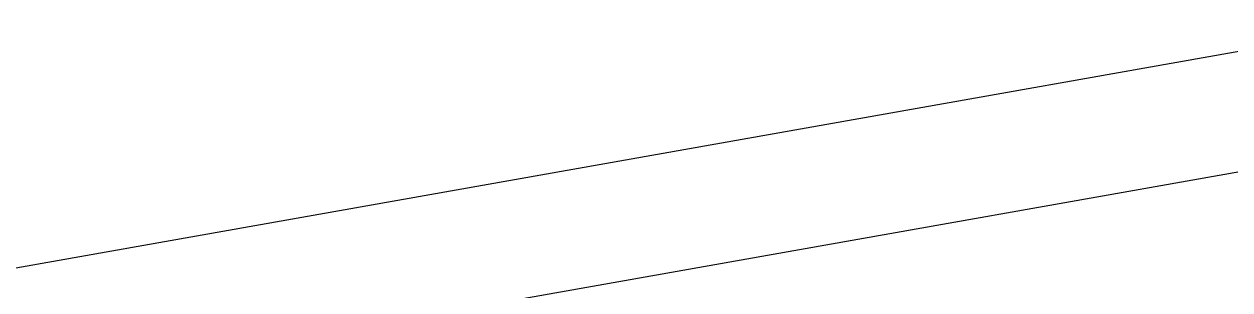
# Model space of a CAD drawing. Header units: millimetres. Extents: x -8417289 to 9420486, y -51311 to 166017.
# Drawn here: x -194465.88 to -194452.19, y 106308.97 to 106311.99 of the extents above; entities that cross this region are included whole.
import ezdxf
from ezdxf import colors
from ezdxf.entities.mleader import LeaderData, LeaderLine
from ezdxf.enums import TextEntityAlignment as Align
from ezdxf.math import Vec2, Vec3

# ---------------------------------------------------------------- set-up
doc = ezdxf.new("R2018")
doc.units = ezdxf.units.MM
for name, color, linetype, lineweight in [('_АР ТЕКСТ', 250, 'Continuous', 25), ('АР_Маркер экспликации', 239, 'Continuous', 13), ('АР_Номер помещения', 1, 'Continuous', 25), ('АР_Отметки', 250, 'Continuous', 15), ('АР_Помещения_площадь', 19, 'Continuous', 9), ('АР_Размеры', 175, 'Continuous', 9), ('АР_Сущ Несущая стена', 202, 'Continuous', 30)]:
    doc.layers.add(name, color=color, linetype=linetype, lineweight=lineweight)
doc.layers.add('АР_Названия помещений', color=124, linetype='Continuous', lineweight=5, plot=False)
doc.styles.add('ISOCPEUR', font='isocpeui.ttf', dxfattribs={"height": 250})
doc.styles.get("Standard").update_dxf_attribs({"font": 'arial.ttf'})

# ---------------------------------------------------------------- blocks, each defined once
blk = doc.blocks.new('*U26')
at = {"color": 8, "style": 'ISOCPEUR', "flags": 1}
blk.add_attdef('КАТЕГОРИЯ', (-499.166, -2092.186), '', height=250, dxfattribs=at)
at = {"layer": 'АР_Номер помещения', "color": 8, "style": 'ISOCPEUR'}
blk.add_attdef('НОМЕР_ПОМЕЩЕНИЯ', text='', height=300, dxfattribs=at).set_placement((171.596, -1559.329), align=Align.MIDDLE_CENTER)
at = {"layer": 'АР_Помещения_площадь', "color": 8, "lineweight": 30, "flags": 104}
blk.add_attdef('ИМЯ_ПОМЕЩЕНИЯ', text='', height=100, dxfattribs=at).set_placement((157.628, 1217.141), align=Align.MIDDLE_CENTER)
at = {"layer": 'АР_Помещения_площадь', "color": 8, "style": 'ISOCPEUR'}
blk.add_attdef('ПЛОЩАДЬ_ПОМЕЩЕНИЯ', text='', height=200, dxfattribs=at).set_placement((1364.568, -1460.133), align=Align.MIDDLE_RIGHT)
blk = doc.blocks.new('*U42')
at = {"color": 8, "style": 'ISOCPEUR', "flags": 1}
blk.add_attdef('КАТЕГОРИЯ', (-499.166, -2092.186), '', height=250, dxfattribs=at)
at = {"layer": 'АР_Номер помещения', "color": 8, "style": 'ISOCPEUR'}
blk.add_attdef('НОМЕР_ПОМЕЩЕНИЯ', text='', height=300, dxfattribs=at).set_placement((3509.935, -2299.443), align=Align.MIDDLE_CENTER)
at = {"layer": 'АР_Помещения_площадь', "color": 8, "lineweight": 30, "flags": 104}
blk.add_attdef('ИМЯ_ПОМЕЩЕНИЯ', text='', height=100, dxfattribs=at).set_placement((157.628, 1217.141), align=Align.MIDDLE_CENTER)
at = {"layer": 'АР_Помещения_площадь', "color": 8, "style": 'ISOCPEUR'}
blk.add_attdef('ПЛОЩАДЬ_ПОМЕЩЕНИЯ', text='', height=200, dxfattribs=at).set_placement((4056.614, -3701.768), align=Align.MIDDLE_RIGHT)
blk = doc.blocks.new('*U43')
at = {"color": 8, "style": 'ISOCPEUR', "flags": 1}
blk.add_attdef('КАТЕГОРИЯ', (-499.166, -2092.186), '', height=250, dxfattribs=at)
at = {"layer": 'АР_Номер помещения', "color": 8, "style": 'ISOCPEUR'}
blk.add_attdef('НОМЕР_ПОМЕЩЕНИЯ', text='', height=300, dxfattribs=at).set_placement((771.014, -3079.449), align=Align.MIDDLE_CENTER)
at = {"layer": 'АР_Помещения_площадь', "color": 8, "lineweight": 30, "flags": 104}
blk.add_attdef('ИМЯ_ПОМЕЩЕНИЯ', text='', height=100, dxfattribs=at).set_placement((157.628, 1217.141), align=Align.MIDDLE_CENTER)
at = {"layer": 'АР_Помещения_площадь', "color": 8, "style": 'ISOCPEUR'}
blk.add_attdef('ПЛОЩАДЬ_ПОМЕЩЕНИЯ', text='', height=200, dxfattribs=at).set_placement((1401.681, -3929.388), align=Align.MIDDLE_RIGHT)
blk = doc.blocks.new('*U44')
at = {"color": 8, "style": 'ISOCPEUR', "flags": 1}
blk.add_attdef('КАТЕГОРИЯ', (-499.166, -2092.186), '', height=250, dxfattribs=at)
at = {"layer": 'АР_Номер помещения', "color": 8, "style": 'ISOCPEUR'}
blk.add_attdef('НОМЕР_ПОМЕЩЕНИЯ', text='', height=300, dxfattribs=at).set_placement((-5271.022, -1713.491), align=Align.MIDDLE_CENTER)
at = {"layer": 'АР_Помещения_площадь', "color": 8, "lineweight": 30, "flags": 104}
blk.add_attdef('ИМЯ_ПОМЕЩЕНИЯ', text='', height=100, dxfattribs=at).set_placement((157.628, 1217.141), align=Align.MIDDLE_CENTER)
at = {"layer": 'АР_Помещения_площадь', "color": 8, "style": 'ISOCPEUR'}
blk.add_attdef('ПЛОЩАДЬ_ПОМЕЩЕНИЯ', text='', height=200, dxfattribs=at).set_placement((-3511.073, -2722.763), align=Align.MIDDLE_RIGHT)
blk = doc.blocks.new('*U50')
at = {"color": 8, "style": 'ISOCPEUR', "flags": 1}
blk.add_attdef('КАТЕГОРИЯ', (-499.166, -2092.186), '', height=250, dxfattribs=at)
at = {"layer": 'АР_Номер помещения', "color": 8, "style": 'ISOCPEUR'}
blk.add_attdef('НОМЕР_ПОМЕЩЕНИЯ', text='', height=300, dxfattribs=at).set_placement((-10209.656, 3494.977), align=Align.MIDDLE_CENTER)
at = {"layer": 'АР_Помещения_площадь', "color": 8, "style": 'ISOCPEUR'}
blk.add_attdef('ПЛОЩАДЬ_ПОМЕЩЕНИЯ', text='', height=200, dxfattribs=at).set_placement((-8321.766, 2254.956), align=Align.MIDDLE_RIGHT)
at = {"layer": 'АР_Помещения_площадь', "color": 8, "lineweight": 30, "flags": 104}
blk.add_attdef('ИМЯ_ПОМЕЩЕНИЯ', text='', height=100, dxfattribs=at).set_placement((157.628, 1217.141), align=Align.MIDDLE_CENTER)
blk = doc.blocks.new('*U274')
at = {"color": 8, "style": 'ISOCPEUR', "flags": 1}
blk.add_attdef('КАТЕГОРИЯ', (-499.166, -2092.186), '', height=250, dxfattribs=at)
at = {"layer": 'АР_Номер помещения', "color": 8, "style": 'ISOCPEUR'}
blk.add_attdef('НОМЕР_ПОМЕЩЕНИЯ', text='', height=300, dxfattribs=at).set_placement((-1382.058, -1075.324), align=Align.MIDDLE_CENTER)
at = {"layer": 'АР_Помещения_площадь', "color": 8, "lineweight": 30, "flags": 104}
blk.add_attdef('ИМЯ_ПОМЕЩЕНИЯ', text='', height=100, dxfattribs=at).set_placement((157.628, 1217.141), align=Align.MIDDLE_CENTER)
at = {"layer": 'АР_Помещения_площадь', "color": 8, "style": 'ISOCPEUR'}
blk.add_attdef('ПЛОЩАДЬ_ПОМЕЩЕНИЯ', text='', height=200, dxfattribs=at).set_placement((556.692, -1560.833), align=Align.MIDDLE_RIGHT)
blk = doc.blocks.new('_DotSmall')
at = {"color": 8, "linetype": 'ByBlock', "const_width": 0.5}
blk.add_lwpolyline([(-0.0625, 0, 1), (0.0625, 0, 1)], format="xyb", close=True, dxfattribs=at)

msp = doc.modelspace()

# ---------------------------------------------------------------- linework, layer by layer
at = {"layer": 'АР_Размеры', "color": 8, "lineweight": 0, "ltscale": 100, "transparency": 33554687}
msp.add_lwpolyline([(-194424.327, 106316.596), (-194484.212, 106305.982), (-194484.495, 106306.179), (-194484.686, 106307.26), (-194484.51, 106307.663), (-194482.109, 106308.088), (-194481.912, 106308.371), (-194482.039, 106309.091), (-194482.343, 106309.409), (-194484.744, 106308.983), (-194485.027, 106309.181), (-194485.984, 106314.583), (-194485.237, 106315.954), (-194485.266, 106316.815), (-194487.5, 106319.639), (-194488.177, 106319.271), (-194485.815, 106305.945), (-194484.098, 106304.64), (-194423.973, 106315.296)], dxfattribs=at)
msp.add_lwpolyline([(-194424.327, 106316.596), (-194484.212, 106305.982), (-194484.495, 106306.179), (-194484.686, 106307.26), (-194484.51, 106307.663), (-194482.109, 106308.088), (-194481.912, 106308.371), (-194482.039, 106309.091), (-194482.343, 106309.409), (-194484.744, 106308.983), (-194485.027, 106309.181), (-194485.984, 106314.583), (-194485.237, 106315.954), (-194485.266, 106316.815), (-194487.5, 106319.639), (-194488.177, 106319.271), (-194485.815, 106305.945), (-194484.098, 106304.64), (-194423.973, 106315.296)], dxfattribs=at)
msp.add_lwpolyline([(-194424.327, 106316.596), (-194484.212, 106305.982), (-194484.495, 106306.179), (-194484.686, 106307.26), (-194484.51, 106307.663), (-194482.109, 106308.088), (-194481.912, 106308.371), (-194482.039, 106309.091), (-194482.343, 106309.409), (-194484.744, 106308.983), (-194485.027, 106309.181), (-194485.984, 106314.583), (-194485.237, 106315.954), (-194485.266, 106316.815), (-194487.5, 106319.639), (-194488.177, 106319.271), (-194485.815, 106305.945), (-194484.098, 106304.64), (-194423.973, 106315.296)], dxfattribs=at)
msp.add_lwpolyline([(-194424.327, 106316.596), (-194484.212, 106305.982), (-194484.495, 106306.179), (-194484.686, 106307.26), (-194484.51, 106307.663), (-194482.109, 106308.088), (-194481.912, 106308.371), (-194482.039, 106309.091), (-194482.343, 106309.409), (-194484.744, 106308.983), (-194485.027, 106309.181), (-194485.984, 106314.583), (-194485.237, 106315.954), (-194485.266, 106316.815), (-194487.5, 106319.639), (-194488.177, 106319.271), (-194485.815, 106305.945), (-194484.098, 106304.64), (-194423.973, 106315.296)], dxfattribs=at)
msp.add_lwpolyline([(-194424.327, 106316.596), (-194484.212, 106305.982), (-194484.495, 106306.179), (-194484.686, 106307.26), (-194484.51, 106307.663), (-194482.109, 106308.088), (-194481.912, 106308.371), (-194482.039, 106309.091), (-194482.343, 106309.409), (-194484.744, 106308.983), (-194485.027, 106309.181), (-194485.984, 106314.583), (-194485.237, 106315.954), (-194485.266, 106316.815), (-194487.5, 106319.639), (-194488.177, 106319.271), (-194485.815, 106305.945), (-194484.098, 106304.64), (-194423.973, 106315.296)], dxfattribs=at)
msp.add_lwpolyline([(-194424.327, 106316.596), (-194484.212, 106305.982), (-194484.495, 106306.179), (-194484.686, 106307.26), (-194484.51, 106307.663), (-194482.109, 106308.088), (-194481.912, 106308.371), (-194482.039, 106309.091), (-194482.343, 106309.409), (-194484.744, 106308.983), (-194485.027, 106309.181), (-194485.984, 106314.583), (-194485.237, 106315.954), (-194485.266, 106316.815), (-194487.5, 106319.639), (-194488.177, 106319.271), (-194485.815, 106305.945), (-194484.098, 106304.64), (-194423.973, 106315.296)], dxfattribs=at)
msp.add_lwpolyline([(-194424.327, 106316.596), (-194484.212, 106305.982), (-194484.495, 106306.179), (-194484.686, 106307.26), (-194484.51, 106307.663), (-194482.109, 106308.088), (-194481.912, 106308.371), (-194482.039, 106309.091), (-194482.343, 106309.409), (-194484.744, 106308.983), (-194485.027, 106309.181), (-194485.984, 106314.583), (-194485.237, 106315.954), (-194485.266, 106316.815), (-194487.5, 106319.639), (-194488.177, 106319.271), (-194485.815, 106305.945), (-194484.098, 106304.64), (-194423.973, 106315.296)], dxfattribs=at)
msp.add_lwpolyline([(-194424.327, 106316.596), (-194484.212, 106305.982), (-194484.495, 106306.179), (-194484.686, 106307.26), (-194484.51, 106307.663), (-194482.109, 106308.088), (-194481.912, 106308.371), (-194482.039, 106309.091), (-194482.343, 106309.409), (-194484.744, 106308.983), (-194485.027, 106309.181), (-194485.984, 106314.583), (-194485.237, 106315.954), (-194485.266, 106316.815), (-194487.5, 106319.639), (-194488.177, 106319.271), (-194485.815, 106305.945), (-194484.098, 106304.64), (-194423.973, 106315.296)], dxfattribs=at)
msp.add_lwpolyline([(-194424.327, 106316.596), (-194484.212, 106305.982), (-194484.495, 106306.179), (-194484.686, 106307.26), (-194484.51, 106307.663), (-194482.109, 106308.088), (-194481.912, 106308.371), (-194482.039, 106309.091), (-194482.343, 106309.409), (-194484.744, 106308.983), (-194485.027, 106309.181), (-194485.984, 106314.583), (-194485.237, 106315.954), (-194485.266, 106316.815), (-194487.5, 106319.639), (-194488.177, 106319.271), (-194485.815, 106305.945), (-194484.098, 106304.64), (-194423.973, 106315.296)], dxfattribs=at)
msp.add_lwpolyline([(-194424.327, 106316.596), (-194484.212, 106305.982), (-194484.495, 106306.179), (-194484.686, 106307.26), (-194484.51, 106307.663), (-194482.109, 106308.088), (-194481.912, 106308.371), (-194482.039, 106309.091), (-194482.343, 106309.409), (-194484.744, 106308.983), (-194485.027, 106309.181), (-194485.984, 106314.583), (-194485.237, 106315.954), (-194485.266, 106316.815), (-194487.5, 106319.639), (-194488.177, 106319.271), (-194485.815, 106305.945), (-194484.098, 106304.64), (-194423.973, 106315.296)], dxfattribs=at)
msp.add_lwpolyline([(-194424.327, 106316.596), (-194484.212, 106305.982), (-194484.495, 106306.179), (-194484.686, 106307.26), (-194484.51, 106307.663), (-194482.109, 106308.088), (-194481.912, 106308.371), (-194482.039, 106309.091), (-194482.343, 106309.409), (-194484.744, 106308.983), (-194485.027, 106309.181), (-194485.984, 106314.583), (-194485.237, 106315.954), (-194485.266, 106316.815), (-194487.5, 106319.639), (-194488.177, 106319.271), (-194485.815, 106305.945), (-194484.098, 106304.64), (-194423.973, 106315.296)], dxfattribs=at)
msp.add_lwpolyline([(-194424.327, 106316.596), (-194484.212, 106305.982), (-194484.495, 106306.179), (-194484.686, 106307.26), (-194484.51, 106307.663), (-194482.109, 106308.088), (-194481.912, 106308.371), (-194482.039, 106309.091), (-194482.343, 106309.409), (-194484.744, 106308.983), (-194485.027, 106309.181), (-194485.984, 106314.583), (-194485.237, 106315.954), (-194485.266, 106316.815), (-194487.5, 106319.639), (-194488.177, 106319.271), (-194485.815, 106305.945), (-194484.098, 106304.64), (-194423.973, 106315.296)], dxfattribs=at)
msp.add_lwpolyline([(-194424.327, 106316.596), (-194484.212, 106305.982), (-194484.495, 106306.179), (-194484.686, 106307.26), (-194484.51, 106307.663), (-194482.109, 106308.088), (-194481.912, 106308.371), (-194482.039, 106309.091), (-194482.343, 106309.409), (-194484.744, 106308.983), (-194485.027, 106309.181), (-194485.984, 106314.583), (-194485.237, 106315.954), (-194485.266, 106316.815), (-194487.5, 106319.639), (-194488.177, 106319.271), (-194485.815, 106305.945), (-194484.098, 106304.64), (-194423.973, 106315.296)], dxfattribs=at)
msp.add_lwpolyline([(-194424.327, 106316.596), (-194484.212, 106305.982), (-194484.495, 106306.179), (-194484.686, 106307.26), (-194484.51, 106307.663), (-194482.109, 106308.088), (-194481.912, 106308.371), (-194482.039, 106309.091), (-194482.343, 106309.409), (-194484.744, 106308.983), (-194485.027, 106309.181), (-194485.984, 106314.583), (-194485.237, 106315.954), (-194485.266, 106316.815), (-194487.5, 106319.639), (-194488.177, 106319.271), (-194485.815, 106305.945), (-194484.098, 106304.64), (-194423.973, 106315.296)], dxfattribs=at)
msp.add_lwpolyline([(-194424.327, 106316.596), (-194484.212, 106305.982), (-194484.495, 106306.179), (-194484.686, 106307.26), (-194484.51, 106307.663), (-194482.109, 106308.088), (-194481.912, 106308.371), (-194482.039, 106309.091), (-194482.343, 106309.409), (-194484.744, 106308.983), (-194485.027, 106309.181), (-194485.984, 106314.583), (-194485.237, 106315.954), (-194485.266, 106316.815), (-194487.5, 106319.639), (-194488.177, 106319.271), (-194485.815, 106305.945), (-194484.098, 106304.64), (-194423.973, 106315.296)], dxfattribs=at)
msp.add_lwpolyline([(-194424.327, 106316.596), (-194484.212, 106305.982), (-194484.495, 106306.179), (-194484.686, 106307.26), (-194484.51, 106307.663), (-194482.109, 106308.088), (-194481.912, 106308.371), (-194482.039, 106309.091), (-194482.343, 106309.409), (-194484.744, 106308.983), (-194485.027, 106309.181), (-194485.984, 106314.583), (-194485.237, 106315.954), (-194485.266, 106316.815), (-194487.5, 106319.639), (-194488.177, 106319.271), (-194485.815, 106305.945), (-194484.098, 106304.64), (-194423.973, 106315.296)], dxfattribs=at)
msp.add_lwpolyline([(-194424.327, 106316.596), (-194484.212, 106305.982), (-194484.495, 106306.179), (-194484.686, 106307.26), (-194484.51, 106307.663), (-194482.109, 106308.088), (-194481.912, 106308.371), (-194482.039, 106309.091), (-194482.343, 106309.409), (-194484.744, 106308.983), (-194485.027, 106309.181), (-194485.984, 106314.583), (-194485.237, 106315.954), (-194485.266, 106316.815), (-194487.5, 106319.639), (-194488.177, 106319.271), (-194485.815, 106305.945), (-194484.098, 106304.64), (-194423.973, 106315.296)], dxfattribs=at)
msp.add_lwpolyline([(-194424.327, 106316.596), (-194484.212, 106305.982), (-194484.495, 106306.179), (-194484.686, 106307.26), (-194484.51, 106307.663), (-194482.109, 106308.088), (-194481.912, 106308.371), (-194482.039, 106309.091), (-194482.343, 106309.409), (-194484.744, 106308.983), (-194485.027, 106309.181), (-194485.984, 106314.583), (-194485.237, 106315.954), (-194485.266, 106316.815), (-194487.5, 106319.639), (-194488.177, 106319.271), (-194485.815, 106305.945), (-194484.098, 106304.64), (-194423.973, 106315.296)], dxfattribs=at)
msp.add_lwpolyline([(-194424.327, 106316.596), (-194484.212, 106305.982), (-194484.495, 106306.179), (-194484.686, 106307.26), (-194484.51, 106307.663), (-194482.109, 106308.088), (-194481.912, 106308.371), (-194482.039, 106309.091), (-194482.343, 106309.409), (-194484.744, 106308.983), (-194485.027, 106309.181), (-194485.984, 106314.583), (-194485.237, 106315.954), (-194485.266, 106316.815), (-194487.5, 106319.639), (-194488.177, 106319.271), (-194485.815, 106305.945), (-194484.098, 106304.64), (-194423.973, 106315.296)], dxfattribs=at)
msp.add_lwpolyline([(-194424.327, 106316.596), (-194484.212, 106305.982), (-194484.495, 106306.179), (-194484.686, 106307.26), (-194484.51, 106307.663), (-194482.109, 106308.088), (-194481.912, 106308.371), (-194482.039, 106309.091), (-194482.343, 106309.409), (-194484.744, 106308.983), (-194485.027, 106309.181), (-194485.984, 106314.583), (-194485.237, 106315.954), (-194485.266, 106316.815), (-194487.5, 106319.639), (-194488.177, 106319.271), (-194485.815, 106305.945), (-194484.098, 106304.64), (-194423.973, 106315.296)], dxfattribs=at)
msp.add_lwpolyline([(-194424.327, 106316.596), (-194484.212, 106305.982), (-194484.495, 106306.179), (-194484.686, 106307.26), (-194484.51, 106307.663), (-194482.109, 106308.088), (-194481.912, 106308.371), (-194482.039, 106309.091), (-194482.343, 106309.409), (-194484.744, 106308.983), (-194485.027, 106309.181), (-194485.984, 106314.583), (-194485.237, 106315.954), (-194485.266, 106316.815), (-194487.5, 106319.639), (-194488.177, 106319.271), (-194485.815, 106305.945), (-194484.098, 106304.64), (-194423.973, 106315.296)], dxfattribs=at)
msp.add_lwpolyline([(-194424.327, 106316.596), (-194484.212, 106305.982), (-194484.495, 106306.179), (-194484.686, 106307.26), (-194484.51, 106307.663), (-194482.109, 106308.088), (-194481.912, 106308.371), (-194482.039, 106309.091), (-194482.343, 106309.409), (-194484.744, 106308.983), (-194485.027, 106309.181), (-194485.984, 106314.583), (-194485.237, 106315.954), (-194485.266, 106316.815), (-194487.5, 106319.639), (-194488.177, 106319.271), (-194485.815, 106305.945), (-194484.098, 106304.64), (-194423.973, 106315.296)], dxfattribs=at)
msp.add_lwpolyline([(-194424.327, 106316.596), (-194484.212, 106305.982), (-194484.495, 106306.179), (-194484.686, 106307.26), (-194484.51, 106307.663), (-194482.109, 106308.088), (-194481.912, 106308.371), (-194482.039, 106309.091), (-194482.343, 106309.409), (-194484.744, 106308.983), (-194485.027, 106309.181), (-194485.984, 106314.583), (-194485.237, 106315.954), (-194485.266, 106316.815), (-194487.5, 106319.639), (-194488.177, 106319.271), (-194485.815, 106305.945), (-194484.098, 106304.64), (-194423.973, 106315.296)], dxfattribs=at)
msp.add_lwpolyline([(-194424.327, 106316.596), (-194484.212, 106305.982), (-194484.495, 106306.179), (-194484.686, 106307.26), (-194484.51, 106307.663), (-194482.109, 106308.088), (-194481.912, 106308.371), (-194482.039, 106309.091), (-194482.343, 106309.409), (-194484.744, 106308.983), (-194485.027, 106309.181), (-194485.984, 106314.583), (-194485.237, 106315.954), (-194485.266, 106316.815), (-194487.5, 106319.639), (-194488.177, 106319.271), (-194485.815, 106305.945), (-194484.098, 106304.64), (-194423.973, 106315.296)], dxfattribs=at)
msp.add_lwpolyline([(-194424.327, 106316.596), (-194484.212, 106305.982), (-194484.495, 106306.179), (-194484.686, 106307.26), (-194484.51, 106307.663), (-194482.109, 106308.088), (-194481.912, 106308.371), (-194482.039, 106309.091), (-194482.343, 106309.409), (-194484.744, 106308.983), (-194485.027, 106309.181), (-194485.984, 106314.583), (-194485.237, 106315.954), (-194485.266, 106316.815), (-194487.5, 106319.639), (-194488.177, 106319.271), (-194485.815, 106305.945), (-194484.098, 106304.64), (-194423.973, 106315.296)], dxfattribs=at)
msp.add_lwpolyline([(-194424.327, 106316.596), (-194484.212, 106305.982), (-194484.495, 106306.179), (-194484.686, 106307.26), (-194484.51, 106307.663), (-194482.109, 106308.088), (-194481.912, 106308.371), (-194482.039, 106309.091), (-194482.343, 106309.409), (-194484.744, 106308.983), (-194485.027, 106309.181), (-194485.984, 106314.583), (-194485.237, 106315.954), (-194485.266, 106316.815), (-194487.5, 106319.639), (-194488.177, 106319.271), (-194485.815, 106305.945), (-194484.098, 106304.64), (-194423.973, 106315.296)], dxfattribs=at)
msp.add_lwpolyline([(-194424.327, 106316.596), (-194484.212, 106305.982), (-194484.495, 106306.179), (-194484.686, 106307.26), (-194484.51, 106307.663), (-194482.109, 106308.088), (-194481.912, 106308.371), (-194482.039, 106309.091), (-194482.343, 106309.409), (-194484.744, 106308.983), (-194485.027, 106309.181), (-194485.984, 106314.583), (-194485.237, 106315.954), (-194485.266, 106316.815), (-194487.5, 106319.639), (-194488.177, 106319.271), (-194485.815, 106305.945), (-194484.098, 106304.64), (-194423.973, 106315.296)], dxfattribs=at)
msp.add_lwpolyline([(-194424.327, 106316.596), (-194484.212, 106305.982), (-194484.495, 106306.179), (-194484.686, 106307.26), (-194484.51, 106307.663), (-194482.109, 106308.088), (-194481.912, 106308.371), (-194482.039, 106309.091), (-194482.343, 106309.409), (-194484.744, 106308.983), (-194485.027, 106309.181), (-194485.984, 106314.583), (-194485.237, 106315.954), (-194485.266, 106316.815), (-194487.5, 106319.639), (-194488.177, 106319.271), (-194485.815, 106305.945), (-194484.098, 106304.64), (-194423.973, 106315.296)], dxfattribs=at)
msp.add_lwpolyline([(-194424.327, 106316.596), (-194484.212, 106305.982), (-194484.495, 106306.179), (-194484.686, 106307.26), (-194484.51, 106307.663), (-194482.109, 106308.088), (-194481.912, 106308.371), (-194482.039, 106309.091), (-194482.343, 106309.409), (-194484.744, 106308.983), (-194485.027, 106309.181), (-194485.984, 106314.583), (-194485.237, 106315.954), (-194485.266, 106316.815), (-194487.5, 106319.639), (-194488.177, 106319.271), (-194485.815, 106305.945), (-194484.098, 106304.64), (-194423.973, 106315.296)], dxfattribs=at)
msp.add_lwpolyline([(-194424.327, 106316.596), (-194484.212, 106305.982), (-194484.495, 106306.179), (-194484.686, 106307.26), (-194484.51, 106307.663), (-194482.109, 106308.088), (-194481.912, 106308.371), (-194482.039, 106309.091), (-194482.343, 106309.409), (-194484.744, 106308.983), (-194485.027, 106309.181), (-194485.984, 106314.583), (-194485.237, 106315.954), (-194485.266, 106316.815), (-194487.5, 106319.639), (-194488.177, 106319.271), (-194485.815, 106305.945), (-194484.098, 106304.64), (-194423.973, 106315.296)], dxfattribs=at)
msp.add_lwpolyline([(-194424.327, 106316.596), (-194484.212, 106305.982), (-194484.495, 106306.179), (-194484.686, 106307.26), (-194484.51, 106307.663), (-194482.109, 106308.088), (-194481.912, 106308.371), (-194482.039, 106309.091), (-194482.343, 106309.409), (-194484.744, 106308.983), (-194485.027, 106309.181), (-194485.984, 106314.583), (-194485.237, 106315.954), (-194485.266, 106316.815), (-194487.5, 106319.639), (-194488.177, 106319.271), (-194485.815, 106305.945), (-194484.098, 106304.64), (-194423.973, 106315.296)], dxfattribs=at)
msp.add_lwpolyline([(-194424.327, 106316.596), (-194484.212, 106305.982), (-194484.495, 106306.179), (-194484.686, 106307.26), (-194484.51, 106307.663), (-194482.109, 106308.088), (-194481.912, 106308.371), (-194482.039, 106309.091), (-194482.343, 106309.409), (-194484.744, 106308.983), (-194485.027, 106309.181), (-194485.984, 106314.583), (-194485.237, 106315.954), (-194485.266, 106316.815), (-194487.5, 106319.639), (-194488.177, 106319.271), (-194485.815, 106305.945), (-194484.098, 106304.64), (-194423.973, 106315.296)], dxfattribs=at)
msp.add_lwpolyline([(-194424.327, 106316.596), (-194484.212, 106305.982), (-194484.495, 106306.179), (-194484.686, 106307.26), (-194484.51, 106307.663), (-194482.109, 106308.088), (-194481.912, 106308.371), (-194482.039, 106309.091), (-194482.343, 106309.409), (-194484.744, 106308.983), (-194485.027, 106309.181), (-194485.984, 106314.583), (-194485.237, 106315.954), (-194485.266, 106316.815), (-194487.5, 106319.639), (-194488.177, 106319.271), (-194485.815, 106305.945), (-194484.098, 106304.64), (-194423.973, 106315.296)], dxfattribs=at)
msp.add_lwpolyline([(-194424.327, 106316.596), (-194484.212, 106305.982), (-194484.495, 106306.179), (-194484.686, 106307.26), (-194484.51, 106307.663), (-194482.109, 106308.088), (-194481.912, 106308.371), (-194482.039, 106309.091), (-194482.343, 106309.409), (-194484.744, 106308.983), (-194485.027, 106309.181), (-194485.984, 106314.583), (-194485.237, 106315.954), (-194485.266, 106316.815), (-194487.5, 106319.639), (-194488.177, 106319.271), (-194485.815, 106305.945), (-194484.098, 106304.64), (-194423.973, 106315.296)], dxfattribs=at)
msp.add_lwpolyline([(-194424.327, 106316.596), (-194484.212, 106305.982), (-194484.495, 106306.179), (-194484.686, 106307.26), (-194484.51, 106307.663), (-194482.109, 106308.088), (-194481.912, 106308.371), (-194482.039, 106309.091), (-194482.343, 106309.409), (-194484.744, 106308.983), (-194485.027, 106309.181), (-194485.984, 106314.583), (-194485.237, 106315.954), (-194485.266, 106316.815), (-194487.5, 106319.639), (-194488.177, 106319.271), (-194485.815, 106305.945), (-194484.098, 106304.64), (-194423.973, 106315.296)], dxfattribs=at)
msp.add_lwpolyline([(-194424.327, 106316.596), (-194484.212, 106305.982), (-194484.495, 106306.179), (-194484.686, 106307.26), (-194484.51, 106307.663), (-194482.109, 106308.088), (-194481.912, 106308.371), (-194482.039, 106309.091), (-194482.343, 106309.409), (-194484.744, 106308.983), (-194485.027, 106309.181), (-194485.984, 106314.583), (-194485.237, 106315.954), (-194485.266, 106316.815), (-194487.5, 106319.639), (-194488.177, 106319.271), (-194485.815, 106305.945), (-194484.098, 106304.64), (-194423.973, 106315.296)], dxfattribs=at)
msp.add_lwpolyline([(-194424.327, 106316.596), (-194484.212, 106305.982), (-194484.495, 106306.179), (-194484.686, 106307.26), (-194484.51, 106307.663), (-194482.109, 106308.088), (-194481.912, 106308.371), (-194482.039, 106309.091), (-194482.343, 106309.409), (-194484.744, 106308.983), (-194485.027, 106309.181), (-194485.984, 106314.583), (-194485.237, 106315.954), (-194485.266, 106316.815), (-194487.5, 106319.639), (-194488.177, 106319.271), (-194485.815, 106305.945), (-194484.098, 106304.64), (-194423.973, 106315.296)], dxfattribs=at)
msp.add_lwpolyline([(-194424.327, 106316.596), (-194484.212, 106305.982), (-194484.495, 106306.179), (-194484.686, 106307.26), (-194484.51, 106307.663), (-194482.109, 106308.088), (-194481.912, 106308.371), (-194482.039, 106309.091), (-194482.343, 106309.409), (-194484.744, 106308.983), (-194485.027, 106309.181), (-194485.984, 106314.583), (-194485.237, 106315.954), (-194485.266, 106316.815), (-194487.5, 106319.639), (-194488.177, 106319.271), (-194485.815, 106305.945), (-194484.098, 106304.64), (-194423.973, 106315.296)], dxfattribs=at)
msp.add_lwpolyline([(-194424.327, 106316.596), (-194484.212, 106305.982), (-194484.495, 106306.179), (-194484.686, 106307.26), (-194484.51, 106307.663), (-194482.109, 106308.088), (-194481.912, 106308.371), (-194482.039, 106309.091), (-194482.343, 106309.409), (-194484.744, 106308.983), (-194485.027, 106309.181), (-194485.984, 106314.583), (-194485.237, 106315.954), (-194485.266, 106316.815), (-194487.5, 106319.639), (-194488.177, 106319.271), (-194485.815, 106305.945), (-194484.098, 106304.64), (-194423.973, 106315.296)], dxfattribs=at)
msp.add_lwpolyline([(-194424.327, 106316.596), (-194484.212, 106305.982), (-194484.495, 106306.179), (-194484.686, 106307.26), (-194484.51, 106307.663), (-194482.109, 106308.088), (-194481.912, 106308.371), (-194482.039, 106309.091), (-194482.343, 106309.409), (-194484.744, 106308.983), (-194485.027, 106309.181), (-194485.984, 106314.583), (-194485.237, 106315.954), (-194485.266, 106316.815), (-194487.5, 106319.639), (-194488.177, 106319.271), (-194485.815, 106305.945), (-194484.098, 106304.64), (-194423.973, 106315.296)], dxfattribs=at)
msp.add_lwpolyline([(-194424.327, 106316.596), (-194484.212, 106305.982), (-194484.495, 106306.179), (-194484.686, 106307.26), (-194484.51, 106307.663), (-194482.109, 106308.088), (-194481.912, 106308.371), (-194482.039, 106309.091), (-194482.343, 106309.409), (-194484.744, 106308.983), (-194485.027, 106309.181), (-194485.984, 106314.583), (-194485.237, 106315.954), (-194485.266, 106316.815), (-194487.5, 106319.639), (-194488.177, 106319.271), (-194485.815, 106305.945), (-194484.098, 106304.64), (-194423.973, 106315.296)], dxfattribs=at)
msp.add_lwpolyline([(-194424.327, 106316.596), (-194484.212, 106305.982), (-194484.495, 106306.179), (-194484.686, 106307.26), (-194484.51, 106307.663), (-194482.109, 106308.088), (-194481.912, 106308.371), (-194482.039, 106309.091), (-194482.343, 106309.409), (-194484.744, 106308.983), (-194485.027, 106309.181), (-194485.984, 106314.583), (-194485.237, 106315.954), (-194485.266, 106316.815), (-194487.5, 106319.639), (-194488.177, 106319.271), (-194485.815, 106305.945), (-194484.098, 106304.64), (-194423.973, 106315.296)], dxfattribs=at)
msp.add_lwpolyline([(-194424.327, 106316.596), (-194484.212, 106305.982), (-194484.495, 106306.179), (-194484.686, 106307.26), (-194484.51, 106307.663), (-194482.109, 106308.088), (-194481.912, 106308.371), (-194482.039, 106309.091), (-194482.343, 106309.409), (-194484.744, 106308.983), (-194485.027, 106309.181), (-194485.984, 106314.583), (-194485.237, 106315.954), (-194485.266, 106316.815), (-194487.5, 106319.639), (-194488.177, 106319.271), (-194485.815, 106305.945), (-194484.098, 106304.64), (-194423.973, 106315.296)], dxfattribs=at)
msp.add_lwpolyline([(-194424.327, 106316.596), (-194484.212, 106305.982), (-194484.495, 106306.179), (-194484.686, 106307.26), (-194484.51, 106307.663), (-194482.109, 106308.088), (-194481.912, 106308.371), (-194482.039, 106309.091), (-194482.343, 106309.409), (-194484.744, 106308.983), (-194485.027, 106309.181), (-194485.984, 106314.583), (-194485.237, 106315.954), (-194485.266, 106316.815), (-194487.5, 106319.639), (-194488.177, 106319.271), (-194485.815, 106305.945), (-194484.098, 106304.64), (-194423.973, 106315.296)], dxfattribs=at)
msp.add_lwpolyline([(-194424.327, 106316.596), (-194484.212, 106305.982), (-194484.495, 106306.179), (-194484.686, 106307.26), (-194484.51, 106307.663), (-194482.109, 106308.088), (-194481.912, 106308.371), (-194482.039, 106309.091), (-194482.343, 106309.409), (-194484.744, 106308.983), (-194485.027, 106309.181), (-194485.984, 106314.583), (-194485.237, 106315.954), (-194485.266, 106316.815), (-194487.5, 106319.639), (-194488.177, 106319.271), (-194485.815, 106305.945), (-194484.098, 106304.64), (-194423.973, 106315.296)], dxfattribs=at)
msp.add_lwpolyline([(-194424.327, 106316.596), (-194484.212, 106305.982), (-194484.495, 106306.179), (-194484.686, 106307.26), (-194484.51, 106307.663), (-194482.109, 106308.088), (-194481.912, 106308.371), (-194482.039, 106309.091), (-194482.343, 106309.409), (-194484.744, 106308.983), (-194485.027, 106309.181), (-194485.984, 106314.583), (-194485.237, 106315.954), (-194485.266, 106316.815), (-194487.5, 106319.639), (-194488.177, 106319.271), (-194485.815, 106305.945), (-194484.098, 106304.64), (-194423.973, 106315.296)], dxfattribs=at)
msp.add_lwpolyline([(-194424.327, 106316.596), (-194484.212, 106305.982), (-194484.495, 106306.179), (-194484.686, 106307.26), (-194484.51, 106307.663), (-194482.109, 106308.088), (-194481.912, 106308.371), (-194482.039, 106309.091), (-194482.343, 106309.409), (-194484.744, 106308.983), (-194485.027, 106309.181), (-194485.984, 106314.583), (-194485.237, 106315.954), (-194485.266, 106316.815), (-194487.5, 106319.639), (-194488.177, 106319.271), (-194485.815, 106305.945), (-194484.098, 106304.64), (-194423.973, 106315.296)], dxfattribs=at)
msp.add_lwpolyline([(-194424.327, 106316.596), (-194484.212, 106305.982), (-194484.495, 106306.179), (-194484.686, 106307.26), (-194484.51, 106307.663), (-194482.109, 106308.088), (-194481.912, 106308.371), (-194482.039, 106309.091), (-194482.343, 106309.409), (-194484.744, 106308.983), (-194485.027, 106309.181), (-194485.984, 106314.583), (-194485.237, 106315.954), (-194485.266, 106316.815), (-194487.5, 106319.639), (-194488.177, 106319.271), (-194485.815, 106305.945), (-194484.098, 106304.64), (-194423.973, 106315.296)], dxfattribs=at)
msp.add_lwpolyline([(-194424.327, 106316.596), (-194484.212, 106305.982), (-194484.495, 106306.179), (-194484.686, 106307.26), (-194484.51, 106307.663), (-194482.109, 106308.088), (-194481.912, 106308.371), (-194482.039, 106309.091), (-194482.343, 106309.409), (-194484.744, 106308.983), (-194485.027, 106309.181), (-194485.984, 106314.583), (-194485.237, 106315.954), (-194485.266, 106316.815), (-194487.5, 106319.639), (-194488.177, 106319.271), (-194485.815, 106305.945), (-194484.098, 106304.64), (-194423.973, 106315.296)], dxfattribs=at)
msp.add_lwpolyline([(-194424.327, 106316.596), (-194484.212, 106305.982), (-194484.495, 106306.179), (-194484.686, 106307.26), (-194484.51, 106307.663), (-194482.109, 106308.088), (-194481.912, 106308.371), (-194482.039, 106309.091), (-194482.343, 106309.409), (-194484.744, 106308.983), (-194485.027, 106309.181), (-194485.984, 106314.583), (-194485.237, 106315.954), (-194485.266, 106316.815), (-194487.5, 106319.639), (-194488.177, 106319.271), (-194485.815, 106305.945), (-194484.098, 106304.64), (-194423.973, 106315.296)], dxfattribs=at)
msp.add_lwpolyline([(-194424.327, 106316.596), (-194484.212, 106305.982), (-194484.495, 106306.179), (-194484.686, 106307.26), (-194484.51, 106307.663), (-194482.109, 106308.088), (-194481.912, 106308.371), (-194482.039, 106309.091), (-194482.343, 106309.409), (-194484.744, 106308.983), (-194485.027, 106309.181), (-194485.984, 106314.583), (-194485.237, 106315.954), (-194485.266, 106316.815), (-194487.5, 106319.639), (-194488.177, 106319.271), (-194485.815, 106305.945), (-194484.098, 106304.64), (-194423.973, 106315.296)], dxfattribs=at)
msp.add_lwpolyline([(-194424.327, 106316.596), (-194484.212, 106305.982), (-194484.495, 106306.179), (-194484.686, 106307.26), (-194484.51, 106307.663), (-194482.109, 106308.088), (-194481.912, 106308.371), (-194482.039, 106309.091), (-194482.343, 106309.409), (-194484.744, 106308.983), (-194485.027, 106309.181), (-194485.984, 106314.583), (-194485.237, 106315.954), (-194485.266, 106316.815), (-194487.5, 106319.639), (-194488.177, 106319.271), (-194485.815, 106305.945), (-194484.098, 106304.64), (-194423.973, 106315.296)], dxfattribs=at)
msp.add_lwpolyline([(-194424.327, 106316.596), (-194484.212, 106305.982), (-194484.495, 106306.179), (-194484.686, 106307.26), (-194484.51, 106307.663), (-194482.109, 106308.088), (-194481.912, 106308.371), (-194482.039, 106309.091), (-194482.343, 106309.409), (-194484.744, 106308.983), (-194485.027, 106309.181), (-194485.984, 106314.583), (-194485.237, 106315.954), (-194485.266, 106316.815), (-194487.5, 106319.639), (-194488.177, 106319.271), (-194485.815, 106305.945), (-194484.098, 106304.64), (-194423.973, 106315.296)], dxfattribs=at)
msp.add_lwpolyline([(-194424.327, 106316.596), (-194484.212, 106305.982), (-194484.495, 106306.179), (-194484.686, 106307.26), (-194484.51, 106307.663), (-194482.109, 106308.088), (-194481.912, 106308.371), (-194482.039, 106309.091), (-194482.343, 106309.409), (-194484.744, 106308.983), (-194485.027, 106309.181), (-194485.984, 106314.583), (-194485.237, 106315.954), (-194485.266, 106316.815), (-194487.5, 106319.639), (-194488.177, 106319.271), (-194485.815, 106305.945), (-194484.098, 106304.64), (-194423.973, 106315.296)], dxfattribs=at)
msp.add_lwpolyline([(-194424.327, 106316.596), (-194484.212, 106305.982), (-194484.495, 106306.179), (-194484.686, 106307.26), (-194484.51, 106307.663), (-194482.109, 106308.088), (-194481.912, 106308.371), (-194482.039, 106309.091), (-194482.343, 106309.409), (-194484.744, 106308.983), (-194485.027, 106309.181), (-194485.984, 106314.583), (-194485.237, 106315.954), (-194485.266, 106316.815), (-194487.5, 106319.639), (-194488.177, 106319.271), (-194485.815, 106305.945), (-194484.098, 106304.64), (-194423.973, 106315.296)], dxfattribs=at)
msp.add_lwpolyline([(-194424.327, 106316.596), (-194484.212, 106305.982), (-194484.495, 106306.179), (-194484.686, 106307.26), (-194484.51, 106307.663), (-194482.109, 106308.088), (-194481.912, 106308.371), (-194482.039, 106309.091), (-194482.343, 106309.409), (-194484.744, 106308.983), (-194485.027, 106309.181), (-194485.984, 106314.583), (-194485.237, 106315.954), (-194485.266, 106316.815), (-194487.5, 106319.639), (-194488.177, 106319.271), (-194485.815, 106305.945), (-194484.098, 106304.64), (-194423.973, 106315.296)], dxfattribs=at)
msp.add_lwpolyline([(-194424.327, 106316.596), (-194484.212, 106305.982), (-194484.495, 106306.179), (-194484.686, 106307.26), (-194484.51, 106307.663), (-194482.109, 106308.088), (-194481.912, 106308.371), (-194482.039, 106309.091), (-194482.343, 106309.409), (-194484.744, 106308.983), (-194485.027, 106309.181), (-194485.984, 106314.583), (-194485.237, 106315.954), (-194485.266, 106316.815), (-194487.5, 106319.639), (-194488.177, 106319.271), (-194485.815, 106305.945), (-194484.098, 106304.64), (-194423.973, 106315.296)], dxfattribs=at)
msp.add_lwpolyline([(-194424.327, 106316.596), (-194484.212, 106305.982), (-194484.495, 106306.179), (-194484.686, 106307.26), (-194484.51, 106307.663), (-194482.109, 106308.088), (-194481.912, 106308.371), (-194482.039, 106309.091), (-194482.343, 106309.409), (-194484.744, 106308.983), (-194485.027, 106309.181), (-194485.984, 106314.583), (-194485.237, 106315.954), (-194485.266, 106316.815), (-194487.5, 106319.639), (-194488.177, 106319.271), (-194485.815, 106305.945), (-194484.098, 106304.64), (-194423.973, 106315.296)], dxfattribs=at)
msp.add_lwpolyline([(-194424.327, 106316.596), (-194484.212, 106305.982), (-194484.495, 106306.179), (-194484.686, 106307.26), (-194484.51, 106307.663), (-194482.109, 106308.088), (-194481.912, 106308.371), (-194482.039, 106309.091), (-194482.343, 106309.409), (-194484.744, 106308.983), (-194485.027, 106309.181), (-194485.984, 106314.583), (-194485.237, 106315.954), (-194485.266, 106316.815), (-194487.5, 106319.639), (-194488.177, 106319.271), (-194485.815, 106305.945), (-194484.098, 106304.64), (-194423.973, 106315.296)], dxfattribs=at)
msp.add_lwpolyline([(-194424.327, 106316.596), (-194484.212, 106305.982), (-194484.495, 106306.179), (-194484.686, 106307.26), (-194484.51, 106307.663), (-194482.109, 106308.088), (-194481.912, 106308.371), (-194482.039, 106309.091), (-194482.343, 106309.409), (-194484.744, 106308.983), (-194485.027, 106309.181), (-194485.984, 106314.583), (-194485.237, 106315.954), (-194485.266, 106316.815), (-194487.5, 106319.639), (-194488.177, 106319.271), (-194485.815, 106305.945), (-194484.098, 106304.64), (-194423.973, 106315.296)], dxfattribs=at)
msp.add_lwpolyline([(-194424.327, 106316.596), (-194484.212, 106305.982), (-194484.495, 106306.179), (-194484.686, 106307.26), (-194484.51, 106307.663), (-194482.109, 106308.088), (-194481.912, 106308.371), (-194482.039, 106309.091), (-194482.343, 106309.409), (-194484.744, 106308.983), (-194485.027, 106309.181), (-194485.984, 106314.583), (-194485.237, 106315.954), (-194485.266, 106316.815), (-194487.5, 106319.639), (-194488.177, 106319.271), (-194485.815, 106305.945), (-194484.098, 106304.64), (-194423.973, 106315.296)], dxfattribs=at)
msp.add_lwpolyline([(-194424.327, 106316.596), (-194484.212, 106305.982), (-194484.495, 106306.179), (-194484.686, 106307.26), (-194484.51, 106307.663), (-194482.109, 106308.088), (-194481.912, 106308.371), (-194482.039, 106309.091), (-194482.343, 106309.409), (-194484.744, 106308.983), (-194485.027, 106309.181), (-194485.984, 106314.583), (-194485.237, 106315.954), (-194485.266, 106316.815), (-194487.5, 106319.639), (-194488.177, 106319.271), (-194485.815, 106305.945), (-194484.098, 106304.64), (-194423.973, 106315.296)], dxfattribs=at)
msp.add_lwpolyline([(-194424.327, 106316.596), (-194484.212, 106305.982), (-194484.495, 106306.179), (-194484.686, 106307.26), (-194484.51, 106307.663), (-194482.109, 106308.088), (-194481.912, 106308.371), (-194482.039, 106309.091), (-194482.343, 106309.409), (-194484.744, 106308.983), (-194485.027, 106309.181), (-194485.984, 106314.583), (-194485.237, 106315.954), (-194485.266, 106316.815), (-194487.5, 106319.639), (-194488.177, 106319.271), (-194485.815, 106305.945), (-194484.098, 106304.64), (-194423.973, 106315.296)], dxfattribs=at)
msp.add_lwpolyline([(-194424.327, 106316.596), (-194484.212, 106305.982), (-194484.495, 106306.179), (-194484.686, 106307.26), (-194484.51, 106307.663), (-194482.109, 106308.088), (-194481.912, 106308.371), (-194482.039, 106309.091), (-194482.343, 106309.409), (-194484.744, 106308.983), (-194485.027, 106309.181), (-194485.984, 106314.583), (-194485.237, 106315.954), (-194485.266, 106316.815), (-194487.5, 106319.639), (-194488.177, 106319.271), (-194485.815, 106305.945), (-194484.098, 106304.64), (-194423.973, 106315.296)], dxfattribs=at)
msp.add_lwpolyline([(-194424.327, 106316.596), (-194484.212, 106305.982), (-194484.495, 106306.179), (-194484.686, 106307.26), (-194484.51, 106307.663), (-194482.109, 106308.088), (-194481.912, 106308.371), (-194482.039, 106309.091), (-194482.343, 106309.409), (-194484.744, 106308.983), (-194485.027, 106309.181), (-194485.984, 106314.583), (-194485.237, 106315.954), (-194485.266, 106316.815), (-194487.5, 106319.639), (-194488.177, 106319.271), (-194485.815, 106305.945), (-194484.098, 106304.64), (-194423.973, 106315.296)], dxfattribs=at)
msp.add_lwpolyline([(-194424.327, 106316.596), (-194484.212, 106305.982), (-194484.495, 106306.179), (-194484.686, 106307.26), (-194484.51, 106307.663), (-194482.109, 106308.088), (-194481.912, 106308.371), (-194482.039, 106309.091), (-194482.343, 106309.409), (-194484.744, 106308.983), (-194485.027, 106309.181), (-194485.984, 106314.583), (-194485.237, 106315.954), (-194485.266, 106316.815), (-194487.5, 106319.639), (-194488.177, 106319.271), (-194485.815, 106305.945), (-194484.098, 106304.64), (-194423.973, 106315.296)], dxfattribs=at)
msp.add_lwpolyline([(-194424.327, 106316.596), (-194484.212, 106305.982), (-194484.495, 106306.179), (-194484.686, 106307.26), (-194484.51, 106307.663), (-194482.109, 106308.088), (-194481.912, 106308.371), (-194482.039, 106309.091), (-194482.343, 106309.409), (-194484.744, 106308.983), (-194485.027, 106309.181), (-194485.984, 106314.583), (-194485.237, 106315.954), (-194485.266, 106316.815), (-194487.5, 106319.639), (-194488.177, 106319.271), (-194485.815, 106305.945), (-194484.098, 106304.64), (-194423.973, 106315.296)], dxfattribs=at)
msp.add_lwpolyline([(-194424.327, 106316.596), (-194484.212, 106305.982), (-194484.495, 106306.179), (-194484.686, 106307.26), (-194484.51, 106307.663), (-194482.109, 106308.088), (-194481.912, 106308.371), (-194482.039, 106309.091), (-194482.343, 106309.409), (-194484.744, 106308.983), (-194485.027, 106309.181), (-194485.984, 106314.583), (-194485.237, 106315.954), (-194485.266, 106316.815), (-194487.5, 106319.639), (-194488.177, 106319.271), (-194485.815, 106305.945), (-194484.098, 106304.64), (-194423.973, 106315.296)], dxfattribs=at)
msp.add_lwpolyline([(-194424.327, 106316.596), (-194484.212, 106305.982), (-194484.495, 106306.179), (-194484.686, 106307.26), (-194484.51, 106307.663), (-194482.109, 106308.088), (-194481.912, 106308.371), (-194482.039, 106309.091), (-194482.343, 106309.409), (-194484.744, 106308.983), (-194485.027, 106309.181), (-194485.984, 106314.583), (-194485.237, 106315.954), (-194485.266, 106316.815), (-194487.5, 106319.639), (-194488.177, 106319.271), (-194485.815, 106305.945), (-194484.098, 106304.64), (-194423.973, 106315.296)], dxfattribs=at)
msp.add_lwpolyline([(-194424.327, 106316.596), (-194484.212, 106305.982), (-194484.495, 106306.179), (-194484.686, 106307.26), (-194484.51, 106307.663), (-194482.109, 106308.088), (-194481.912, 106308.371), (-194482.039, 106309.091), (-194482.343, 106309.409), (-194484.744, 106308.983), (-194485.027, 106309.181), (-194485.984, 106314.583), (-194485.237, 106315.954), (-194485.266, 106316.815), (-194487.5, 106319.639), (-194488.177, 106319.271), (-194485.815, 106305.945), (-194484.098, 106304.64), (-194423.973, 106315.296)], dxfattribs=at)
msp.add_lwpolyline([(-194424.327, 106316.596), (-194484.212, 106305.982), (-194484.495, 106306.179), (-194484.686, 106307.26), (-194484.51, 106307.663), (-194482.109, 106308.088), (-194481.912, 106308.371), (-194482.039, 106309.091), (-194482.343, 106309.409), (-194484.744, 106308.983), (-194485.027, 106309.181), (-194485.984, 106314.583), (-194485.237, 106315.954), (-194485.266, 106316.815), (-194487.5, 106319.639), (-194488.177, 106319.271), (-194485.815, 106305.945), (-194484.098, 106304.64), (-194423.973, 106315.296)], dxfattribs=at)
msp.add_lwpolyline([(-194424.327, 106316.596), (-194484.212, 106305.982), (-194484.495, 106306.179), (-194484.686, 106307.26), (-194484.51, 106307.663), (-194482.109, 106308.088), (-194481.912, 106308.371), (-194482.039, 106309.091), (-194482.343, 106309.409), (-194484.744, 106308.983), (-194485.027, 106309.181), (-194485.984, 106314.583), (-194485.237, 106315.954), (-194485.266, 106316.815), (-194487.5, 106319.639), (-194488.177, 106319.271), (-194485.815, 106305.945), (-194484.098, 106304.64), (-194423.973, 106315.296)], dxfattribs=at)
msp.add_lwpolyline([(-194424.327, 106316.596), (-194484.212, 106305.982), (-194484.495, 106306.179), (-194484.686, 106307.26), (-194484.51, 106307.663), (-194482.109, 106308.088), (-194481.912, 106308.371), (-194482.039, 106309.091), (-194482.343, 106309.409), (-194484.744, 106308.983), (-194485.027, 106309.181), (-194485.984, 106314.583), (-194485.237, 106315.954), (-194485.266, 106316.815), (-194487.5, 106319.639), (-194488.177, 106319.271), (-194485.815, 106305.945), (-194484.098, 106304.64), (-194423.973, 106315.296)], dxfattribs=at)
msp.add_lwpolyline([(-194424.327, 106316.596), (-194484.212, 106305.982), (-194484.495, 106306.179), (-194484.686, 106307.26), (-194484.51, 106307.663), (-194482.109, 106308.088), (-194481.912, 106308.371), (-194482.039, 106309.091), (-194482.343, 106309.409), (-194484.744, 106308.983), (-194485.027, 106309.181), (-194485.984, 106314.583), (-194485.237, 106315.954), (-194485.266, 106316.815), (-194487.5, 106319.639), (-194488.177, 106319.271), (-194485.815, 106305.945), (-194484.098, 106304.64), (-194423.973, 106315.296)], dxfattribs=at)
msp.add_lwpolyline([(-194424.327, 106316.596), (-194484.212, 106305.982), (-194484.495, 106306.179), (-194484.686, 106307.26), (-194484.51, 106307.663), (-194482.109, 106308.088), (-194481.912, 106308.371), (-194482.039, 106309.091), (-194482.343, 106309.409), (-194484.744, 106308.983), (-194485.027, 106309.181), (-194485.984, 106314.583), (-194485.237, 106315.954), (-194485.266, 106316.815), (-194487.5, 106319.639), (-194488.177, 106319.271), (-194485.815, 106305.945), (-194484.098, 106304.64), (-194423.973, 106315.296)], dxfattribs=at)
at = {"layer": 'АР_Сущ Несущая стена', "color": 8, "lineweight": 18, "ltscale": 100}
msp.add_arc((-197116.355, 115484.589), 9778.655, 272.592548, 356.6353914, dxfattribs=at)

# ---------------------------------------------------------------- block references
at = {"layer": 'АР_Маркер экспликации', "color": 8}
ref = msp.add_blockref('*U43', (-209530.041, 115525.141), dxfattribs=at)
lines = msp.add_mtext('Моечная для кухонной посуды', dxfattribs={"layer": 'АР_Названия помещений', "color": 8, "insert": (-208812.352, 114242.504), "char_height": 2614.81494, "width": 926.93997, "attachment_point": 1})
ref.add_attrib('ИМЯ_ПОМЕЩЕНИЯ', '', (-208812.352, 114242.504), dxfattribs={"flags": 104}).embed_mtext(lines)
ref = msp.add_blockref('*U26', (-196015.025, 112784.511), dxfattribs=at)
lines = msp.add_mtext('Коридор и рекреация (основная и старшая школа)', dxfattribs={"layer": 'АР_Названия помещений', "color": 8, "insert": (-195882.611, 110069.016), "char_height": 3701.46317, "width": 926.93997, "attachment_point": 1})
ref.add_attrib('ИМЯ_ПОМЕЩЕНИЯ', '', (-195882.611, 110069.016), dxfattribs={"flags": 104}).embed_mtext(lines)
ref = msp.add_blockref('*U44', (-199097.942, 112891.039), dxfattribs=at)
lines = msp.add_mtext('Моечная для столовой посуды', dxfattribs={"layer": 'АР_Названия помещений', "color": 8, "insert": (-206561.139, 110500.494), "char_height": 3197.39391, "width": 926.93997, "attachment_point": 1})
ref.add_attrib('ИМЯ_ПОМЕЩЕНИЯ', '', (-206561.139, 110500.494), dxfattribs={"flags": 104}).embed_mtext(lines)
ref = msp.add_blockref('*U42', (-217248.728, 110891.773), dxfattribs=at)
lines = msp.add_mtext('Доготовочный цех', dxfattribs={"layer": 'АР_Названия помещений', "color": 8, "insert": (-215485.295, 109030.147), "char_height": 3660.39391, "width": 926.93997, "attachment_point": 1})
ref.add_attrib('ИМЯ_ПОМЕЩЕНИЯ', '', (-215485.295, 109030.147), dxfattribs={"flags": 104}).embed_mtext(lines)
ref = msp.add_blockref('*U50', (-198312.961, 104592.232), dxfattribs=at)
lines = msp.add_mtext('Помещение для персонала с душем и санузлом', dxfattribs={"layer": 'АР_Названия помещений', "color": 8, "insert": (-208215.281, 107472.305), "char_height": 3834.47578, "width": 926.93997, "attachment_point": 1})
ref.add_attrib('ИМЯ_ПОМЕЩЕНИЯ', '', (-208215.281, 107472.305), dxfattribs={"flags": 104}).embed_mtext(lines)
ref = msp.add_blockref('*U274', (-201124.54, 108864.766), dxfattribs=at)
lines = msp.add_mtext('Кладовая сухих продуктов', dxfattribs={"layer": 'АР_Названия помещений', "color": 8, "insert": (-201558.957, 108196.348), "char_height": 2999.01074, "width": 926.93997, "attachment_point": 1})
ref.add_attrib('ИМЯ_ПОМЕЩЕНИЯ', '', (-201558.957, 108196.348), dxfattribs={"flags": 104}).embed_mtext(lines)

# ---------------------------------------------------------------- leaders
at = {"layer": '_АР ТЕКСТ', "color": 8}
ml = msp.add_multileader_mtext('Standard', dxfattribs=at)
ml.set_content('{\\W0.8;-2,550}', color=8, style='ISOCPEUR')
ml.set_leader_properties(color=8, linetype='Continuous', lineweight=-1)
ml.set_arrow_properties(name='DOTSMALL')
ml.build(insert=Vec2(0, 0))
ml.multileader.update_dxf_attribs({"has_text_frame": 1, "text_left_attachment_type": 4, "text_right_attachment_type": 4, "dogleg_length": 100, "arrow_head_size": 180})
ctx = ml.context
ctx.base_point, ctx.char_height, ctx.arrow_head_size, ctx.landing_gap_size, ctx.plane_origin = Vec3(-314736.015, 120073.276, -1.962), 250, 180, 50, Vec3(-314255.682, 117829.258, -1.962)
ctx.left_attachment, ctx.right_attachment = 4, 4
notes = []
notes.append((ctx, [(0, (0, 0, 0), (0, 0), (1, 0), 1, [])]))
ctx.mtext.insert, ctx.mtext.width, ctx.mtext.defined_height, ctx.mtext.line_spacing_style, ctx.mtext.flow_direction = Vec3(-314686.015, 120406.61, -1.962), 801.08641, 330.71, 2, 5
at = {"layer": 'АР_Отметки', "color": 8}
ml = msp.add_multileader_mtext('Standard', dxfattribs=at)
ml.set_content('{\\W0.8;-2,250}', color=8, style='ISOCPEUR')
ml.set_leader_properties(color=8, linetype='Continuous', lineweight=-1)
ml.set_arrow_properties(name='DOTSMALL')
ml.build(insert=Vec2(0, 0))
ml.multileader.update_dxf_attribs({"has_text_frame": 1, "text_left_attachment_type": 4, "text_right_attachment_type": 4, "dogleg_length": 100, "arrow_head_size": 180})
ctx = ml.context
ctx.base_point, ctx.char_height, ctx.arrow_head_size, ctx.landing_gap_size, ctx.plane_origin = Vec3(-297233.619, 128352.859), 250, 180, 50, Vec3(-296855.536, 126878.835)
ctx.left_attachment, ctx.right_attachment = 4, 4
notes.append((ctx, [(0, (0, 0, 0), (0, 0), (1, 0), 1, [])]))
ctx.mtext.insert, ctx.mtext.width, ctx.mtext.defined_height, ctx.mtext.line_spacing_style, ctx.mtext.flow_direction = Vec3(-297183.619, 128686.192), 769.98896, 343.888, 2, 5
ml = msp.add_multileader_mtext('Standard', dxfattribs=at)
ml.set_content('{\\W0.8;-2,250}', color=8, style='ISOCPEUR')
ml.set_leader_properties(color=8, linetype='Continuous', lineweight=-1)
ml.set_arrow_properties(name='DOTSMALL')
ml.build(insert=Vec2(0, 0))
ml.multileader.update_dxf_attribs({"has_text_frame": 1, "text_left_attachment_type": 4, "text_right_attachment_type": 4, "dogleg_length": 100, "arrow_head_size": 180})
ctx = ml.context
ctx.base_point, ctx.char_height, ctx.arrow_head_size, ctx.landing_gap_size, ctx.plane_origin = Vec3(-336127.5, 116985.857, 0), 250, 180, 50, Vec3(-337173.964, 115928.763, 0)
ctx.left_attachment, ctx.right_attachment = 4, 4
notes.append((ctx, [(0, (0, 0, 0), (0, 0), (1, 0), 1, [])]))
ctx.mtext.insert, ctx.mtext.width, ctx.mtext.defined_height, ctx.mtext.line_spacing_style, ctx.mtext.flow_direction = Vec3(-336077.5, 117319.19, 0), 769.98896, 343.888, 2, 5
ml = msp.add_multileader_mtext('Standard', dxfattribs=at)
ml.set_content('{\\W0.8;-2,650}', color=8, style='ISOCPEUR')
ml.set_leader_properties(color=8, linetype='Continuous', lineweight=-1)
ml.set_arrow_properties(name='DOTSMALL')
ml.build(insert=Vec2(0, 0))
ml.multileader.update_dxf_attribs({"has_text_frame": 1, "text_left_attachment_type": 4, "text_right_attachment_type": 4, "dogleg_length": 100, "arrow_head_size": 180})
ctx = ml.context
ctx.base_point, ctx.char_height, ctx.arrow_head_size, ctx.landing_gap_size, ctx.plane_origin = Vec3(-302139.5, 114233.667), 250, 180, 50, Vec3(-302336.256, 112502.854)
ctx.left_attachment, ctx.right_attachment = 4, 4
notes.append((ctx, [(0, (0, 0, 0), (0, 0), (1, 0), 1, [])]))
ctx.mtext.insert, ctx.mtext.width, ctx.mtext.defined_height, ctx.mtext.line_spacing_style, ctx.mtext.flow_direction = Vec3(-302089.5, 114567), 881.18578, 430.987, 2, 5
for ctx, leaders in notes:
    for number, flags, end, landing, length, lines in leaders:
        leader = LeaderData()
        leader.index, (leader.has_last_leader_line, leader.has_dogleg_vector, leader.attachment_direction) = number, flags
        leader.last_leader_point, leader.dogleg_vector, leader.dogleg_length = Vec3(end), Vec3(landing), length
        for number, points, colour, breaks in lines:
            line = LeaderLine()
            line.index, line.vertices, line.color, line.breaks = number, Vec3.list(points), colors.encode_raw_color(colour), breaks
            leader.lines.append(line)
        ctx.leaders.append(leader)

doc.saveas('drawing.dxf')
